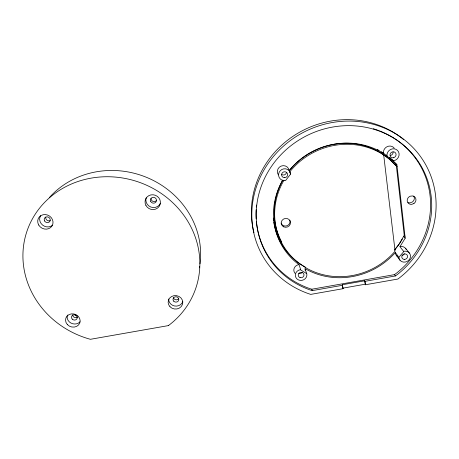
<?xml version="1.0" encoding="UTF-8"?>
<svg xmlns="http://www.w3.org/2000/svg" width="459" height="459" viewBox="0 0 459 459"><rect width="100%" height="100%" fill="white"/><g stroke="black" fill="none" stroke-linecap="round" stroke-linejoin="round"><path stroke-width="0.69" d="M306.721 273.627L300.243 269.703A5.812 5.388 -14.5 0 0 295.401 276.031A5.812 5.388 -14.5 0 0 301.988 280.34A5.812 5.388 -14.5 0 0 306.841 274.017L304.994 268.544L306.377 269.376A70.761 66.32 -27.9 0 0 394.212 253.77L395.314 252.49L395.302 252.898A5.818 5.278 -27.6 0 0 397.402 256.346M398.905 257.275L398.9 257.688A5.938 5.37 -27.4 0 0 405.314 262.049A5.938 5.37 -27.4 0 0 410.472 255.617A5.938 5.37 -27.4 0 0 404.063 251.251L398.905 257.275L395.314 252.49M283.989 180.244A69.579 65.212 -27.9 0 0 298.505 262.887L306.973 268.452A69.579 65.212 -27.9 0 0 393.38 253.093L395.09 251.107L383.695 155.027L383.013 154.459L389.421 159.158L396.387 166.112L404.241 235.352L399.273 243.901L394.39 250.178M390.064 157.77L389.611 157.793L396.886 164.661L405.205 238.158L399.938 246.707L403.633 251.383M289.509 170.387L290.231 169.463A70.761 66.32 -27.9 0 1 382.152 152.566L393.248 160.759L393.707 160.73A6.288 5.835 -40.7 0 0 399.095 153.685A6.288 5.835 -40.7 0 0 392.347 148.877A6.288 5.835 -40.7 0 0 386.971 155.934L387.086 156.37M289.652 172.085L291.132 170.197A69.579 65.212 -27.9 0 1 381.486 153.587L383.695 155.027M290.622 174.076L285.578 180.548A6.099 5.898 -26.7 0 1 278.636 175.803A6.099 5.898 -26.7 0 1 283.673 168.872A6.099 5.898 -26.7 0 1 290.61 173.628L290.622 174.076L289.445 171.494M256.386 221.548A88.478 82.941 -28 0 0 309.2 288.401L311.799 289.222L394.476 274.637L396.748 272.95A88.478 82.941 -28 0 0 386.168 133.804M364.664 280.81L364.951 281.333L395.383 275.962L397.672 274.27A88.954 83.343 -27.9 0 0 403.249 144.895A88.954 83.343 -27.9 0 0 270.15 168.373A88.954 83.343 -27.9 0 0 309.659 289.795L312.269 290.616L342.506 285.286L343.005 288.705L310.72 294.391A93.412 87.526 -27.9 0 1 265.933 166.76A93.412 87.526 -27.9 0 1 406.984 141.923A93.412 87.526 -27.9 0 1 397.913 279.038L365.416 284.758L364.664 280.81L342.265 284.758L343.005 288.705M399.938 246.707L400.357 246.575A5.818 5.278 -27.6 0 1 406.295 249.547M342.764 288.172L365.129 284.23M300.685 269.674L299.073 264.659L298.643 264.682A5.692 5.296 -14.7 0 0 294.219 268.165A5.692 5.296 -14.7 0 0 295.091 273.392M299.073 264.659L297.765 263.724A70.761 66.32 -27.9 0 1 282.624 180.289M389.611 157.793L393.248 160.759M389.519 157.667A70.181 65.832 -28 0 1 393.426 161.275L396.886 164.661M312.608 151.418A69.011 64.73 -28 0 1 392.56 162.119L397.121 166.72M404.241 235.352L404.987 236.224M403.719 236.402L405.205 238.158M405.584 248.365L409.399 253.07M396.375 255.411L399.984 260.247M394.476 274.637L395.383 275.962M342.265 284.758L342.506 285.286M311.799 289.222L312.269 290.616M383.575 153.49L383.466 153.065A6.156 5.72 -41.1 0 1 387.207 146.628A6.156 5.72 -41.1 0 1 394.201 148.119M364.951 281.333L365.416 284.758M395.423 163.456L395.652 165.504M80.044 321.811A7.298 6.529 16.8 0 1 70.956 323.05A7.298 6.529 16.8 0 1 67.456 315.023M50.197 220.63A3.07 2.806 28.9 0 1 45.78 217.101M52.59 225.203A7.74 7.074 28.8 0 1 42.612 225.105A7.74 7.074 28.8 0 1 40.639 215.655M77.537 317.031A2.897 2.593 16.9 0 1 74.398 317.387A2.897 2.593 16.9 0 1 72.66 314.857M156.559 200.348A3.029 2.897 20.7 0 1 151.011 198.489M182.802 301.643A7.258 6.69 6.3 0 1 174.575 305.981A7.258 6.69 6.3 0 1 168.677 298.958M178.689 298.671A2.88 2.656 6.3 0 1 173.462 297.679M160.461 203.257A7.642 7.304 20.5 0 1 150.839 207.038A7.642 7.304 20.5 0 1 146.197 197.806M49.578 197.318A85.661 79.47 18.6 0 1 148.848 178.333A85.661 79.47 18.6 0 1 200.032 263.85M199.642 266.513A85.661 79.47 18.6 0 1 199.407 267.832M77.129 315.999A81.295 75.419 18.5 0 1 74.742 314.627M404.322 253.724A2.92 2.651 -27.6 0 1 402.009 255.491M256.174 218.937A88.478 82.941 -28 0 1 256.111 209.694M256.283 207.043A88.478 82.941 -28 0 1 256.472 205.053M373.287 128.75A88.478 82.941 -28 0 1 379.209 130.769M379.857 131.022A88.478 82.941 -28 0 1 385.549 133.506M281.728 242.031A69.011 64.73 -28 0 1 279.502 237.532M279.25 236.959A69.011 64.73 -28 0 1 282.796 180.089M289.245 170.53A69.011 64.73 -28 0 1 311.994 151.74M305.109 268.928A5.692 5.296 -14.7 0 1 305.137 270.317M278.372 174.873A5.973 5.783 -27.4 0 1 281.086 166.112A5.973 5.783 -27.4 0 1 289.136 170.404M402.336 239.024A70.181 65.832 -28 0 1 394.608 249.903M305.694 267.39A70.181 65.832 -28 0 1 273.765 221.984M273.587 220.699A70.181 65.832 -28 0 1 273.3 218.111M377.252 149.496A70.181 65.832 -28 0 1 379.042 150.449M381.377 151.803A70.181 65.832 -28 0 1 384.2 153.622M385.847 154.781A70.181 65.832 -28 0 1 386.92 155.578M289.847 220.165A4.63 4.401 -17.2 0 1 286.841 225.788A4.63 4.401 -17.2 0 1 281.057 223.068M413.685 196.131A4.464 4.085 -34.7 0 1 412.32 202.023L410.174 202.838A4.464 4.085 -34.7 0 1 407.982 202.534M393.088 151.986A3.093 2.869 -41 0 1 390.448 155.446M253.959 232.644A92.15 86.453 -28.2 0 1 296.044 134.326A92.15 86.453 -28.2 0 1 403.725 139.662M302.12 272.428A2.857 2.656 -14.6 0 1 298.792 273.449M286.502 172.343A3.001 2.903 -27.2 0 1 281.797 174.529M413.898 203.526L411.734 204.347A4.504 4.12 -34.6 0 1 407.253 201.191A4.504 4.12 -34.6 0 1 410.277 196.194L412.543 195.93A4.504 4.12 -34.6 0 1 415.888 199.074A4.504 4.12 -34.6 0 1 413.898 203.526M168.401 325.597L90.406 339.304A89.109 82.293 18.1 0 1 31.711 220.171A89.109 82.293 18.1 0 1 165.653 196.636A89.109 82.293 18.1 0 1 168.401 325.597M38.717 225.013A7.82 7.143 28.6 0 0 52.005 225.989A7.82 7.143 28.6 0 0 45.372 214.577A7.82 7.143 28.6 0 0 38.717 225.013M67.404 324.611A7.373 6.587 16.7 0 0 79.797 322.935A7.373 6.587 16.7 0 0 71.34 313.893A7.373 6.587 16.7 0 0 67.404 324.611M44.598 220.986A3.098 2.829 28.8 0 0 49.859 221.364A3.098 2.829 28.8 0 0 47.231 216.849A3.098 2.829 28.8 0 0 44.598 220.986M173.754 301.19A2.903 2.674 6.3 0 0 178.671 300.324A2.903 2.674 6.3 0 0 175.327 296.812A2.903 2.674 6.3 0 0 173.754 301.19M169.985 306.715A7.333 6.747 6.2 0 0 182.412 304.546A7.333 6.747 6.2 0 0 173.972 295.671A7.333 6.747 6.2 0 0 169.985 306.715M72.281 319.166A2.92 2.611 16.8 0 0 77.135 318.311A2.92 2.611 16.8 0 0 73.635 314.851A2.92 2.611 16.8 0 0 72.281 319.166M145.893 205.368A7.728 7.373 20.3 0 0 159.193 206.366A7.728 7.373 20.3 0 0 153.088 194.771A7.728 7.373 20.3 0 0 145.893 205.368M150.753 201.507A3.058 2.92 20.5 0 0 156.014 201.897A3.058 2.92 20.5 0 0 153.593 197.307A3.058 2.92 20.5 0 0 150.753 201.507M300.066 277.586A2.903 2.697 -14.5 0 0 303.978 274.528A2.903 2.697 -14.5 0 0 299.314 272.979A2.903 2.697 -14.5 0 0 300.066 277.586M404.23 259.398A2.966 2.685 -27.4 0 0 407.403 255.468A2.966 2.685 -27.4 0 0 402.423 255.112A2.966 2.685 -27.4 0 0 404.23 259.398M283.702 226.844A4.659 4.429 -17.2 0 0 290.484 222.535A4.659 4.429 -17.2 0 0 283.364 219.161A4.659 4.429 -17.2 0 0 283.702 226.844M393.369 157.781A3.144 2.915 -40.7 0 0 395.492 152.853A3.144 2.915 -40.7 0 0 390.242 153.811A3.144 2.915 -40.7 0 0 393.369 157.781M284.305 177.685A3.052 2.949 -26.7 0 0 287.391 173.439A3.052 2.949 -26.7 0 0 282.17 173.043A3.052 2.949 -26.7 0 0 284.305 177.685"/></g></svg>
